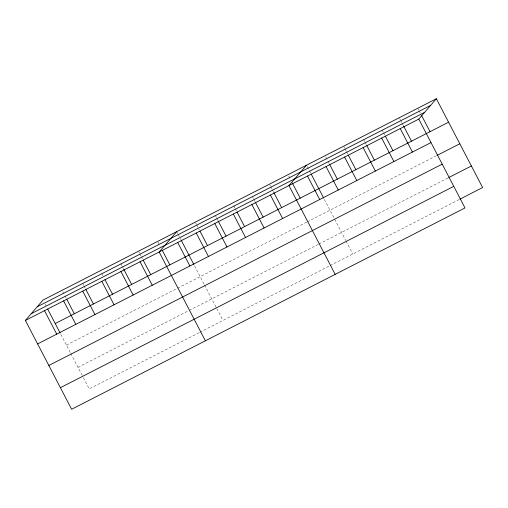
<?xml version="1.0" encoding="UTF-8"?>
<svg xmlns="http://www.w3.org/2000/svg" width="508" height="508" viewBox="0 0 508 508"><rect width="100%" height="100%" fill="white"/><g stroke="black" fill="none" stroke-linecap="round" stroke-linejoin="round"><path stroke-width="0.38" stroke-dasharray="2.54 1.91" d="M66.434 345.11L176.981 288.525M177.667 288.176L306.642 222.161M307.327 221.812L436.455 155.715M78.003 367.328L188.551 310.744M189.23 310.394L318.211 244.38M318.897 244.031L448.018 177.94M199.092 332.664L89.23 388.893L82.563 376.091M199.777 332.315L329.438 265.944M330.124 265.595L459.245 199.504M418.179 108.922L418.897 110.299M419.259 110.992L420.338 113.062M399.637 118.408L400.355 119.793M400.717 120.479L401.79 122.549M402.152 123.241L403.231 125.311M382.168 129.972L383.248 132.042M383.61 132.734L385.045 135.496M363.626 139.465L364.706 141.535M365.061 142.227L366.497 144.983M344.005 146.888L344.722 148.266M345.078 148.958L346.158 151.028M346.52 151.714L347.955 154.476M325.819 157.067L327.616 160.522M327.971 161.207L329.413 163.97M307.27 166.561L309.067 170.009M309.429 170.701L310.864 173.463M324.383 199.428L334.334 218.542M334.696 219.234L345.77 240.513M346.119 241.186L352.787 253.994M288.728 176.054L290.525 179.502M269.824 184.855L270.542 186.233M270.904 186.925L271.977 188.995M272.339 189.687L273.418 191.757M252.355 196.418L253.435 198.488M253.797 199.174L255.232 201.936M233.813 205.905L234.893 207.975M235.248 208.667L236.684 211.43M215.271 215.398L216.344 217.468M216.706 218.161L217.786 220.231M195.644 222.821L196.367 224.199M196.723 224.892L199.238 229.724M177.101 232.315L177.819 233.693M178.181 234.385L180.696 239.217M194.57 265.868L204.159 284.289M204.521 284.982L222.974 320.434M157.994 242.094L160.147 246.234M138.887 251.873L139.605 253.251M139.967 253.943L141.046 256.013M141.402 256.705L142.481 258.775M120.86 263.722L121.939 265.792M122.295 266.484L123.374 268.554M101.752 273.501L102.832 275.571M82.645 283.28L83.725 285.35M84.08 286.042L85.16 288.112M62.821 291.681L64.618 295.129M64.973 295.821L66.415 298.583M45.148 304.222L45.872 305.6M60.82 334.327L70.415 352.749M70.771 353.441L82.213 375.412"/><path stroke-width="0.76" d="M436.366 98.736L418.77 119.107L465.004 207.918L71.634 409.264L25.4 320.453L42.996 300.082L436.366 98.736L482.6 187.547L459.937 199.149M176.74 231.623L159.144 251.993L205.378 340.805M306.553 165.183L288.957 185.553L335.191 274.364M37.192 306.8L430.562 105.461M31.204 313.728L424.58 112.382M25.4 320.453L418.77 119.107M55.207 323.545L448.583 122.199M37.611 343.91L430.987 142.57M437.14 155.365L459.81 143.764M48.838 365.481L442.214 164.135M448.71 177.584L471.373 165.983M60.408 387.699L453.777 186.353M421.411 115.132L430.035 131.693M403.587 126.003L411.493 141.18M400.228 128.6L412.439 152.063M385.401 136.182L392.944 150.673M381.679 138.093L393.897 161.55M366.859 145.675L374.402 160.166M363.137 147.58L375.349 171.044M348.317 155.169L355.86 169.659M344.595 157.074L356.806 180.537M329.768 164.662L337.312 179.153M326.047 166.567L338.265 190.03M311.226 174.149L323.679 198.076M307.505 176.06L319.716 199.523M292.322 182.95L300.222 198.133M273.774 192.443L281.68 207.626M270.415 195.04L282.626 218.504M255.588 202.629L263.131 217.119M251.866 204.534L264.084 227.997M237.046 212.115L244.589 226.612M233.324 214.027L245.535 237.49M218.142 220.923L226.047 236.099M214.782 223.52L226.993 246.977M199.955 231.102L207.499 245.593M196.234 233.007L208.451 256.47M181.051 239.903L193.865 264.522M177.692 242.5L189.903 265.963M162.306 250.374L169.85 264.865M143.199 260.153L150.743 274.644M140.037 261.772L152.254 285.236M123.736 269.24L131.636 284.423M120.936 271.551L133.147 295.015M104.985 279.711L112.528 294.202M101.829 281.33L114.04 304.794M85.877 289.49L93.421 303.981M82.721 291.109L94.933 314.573M66.77 299.269L74.314 313.76M63.614 300.888L75.825 324.352M47.663 309.048L60.122 332.975M44.507 310.674L56.718 334.131"/></g></svg>
